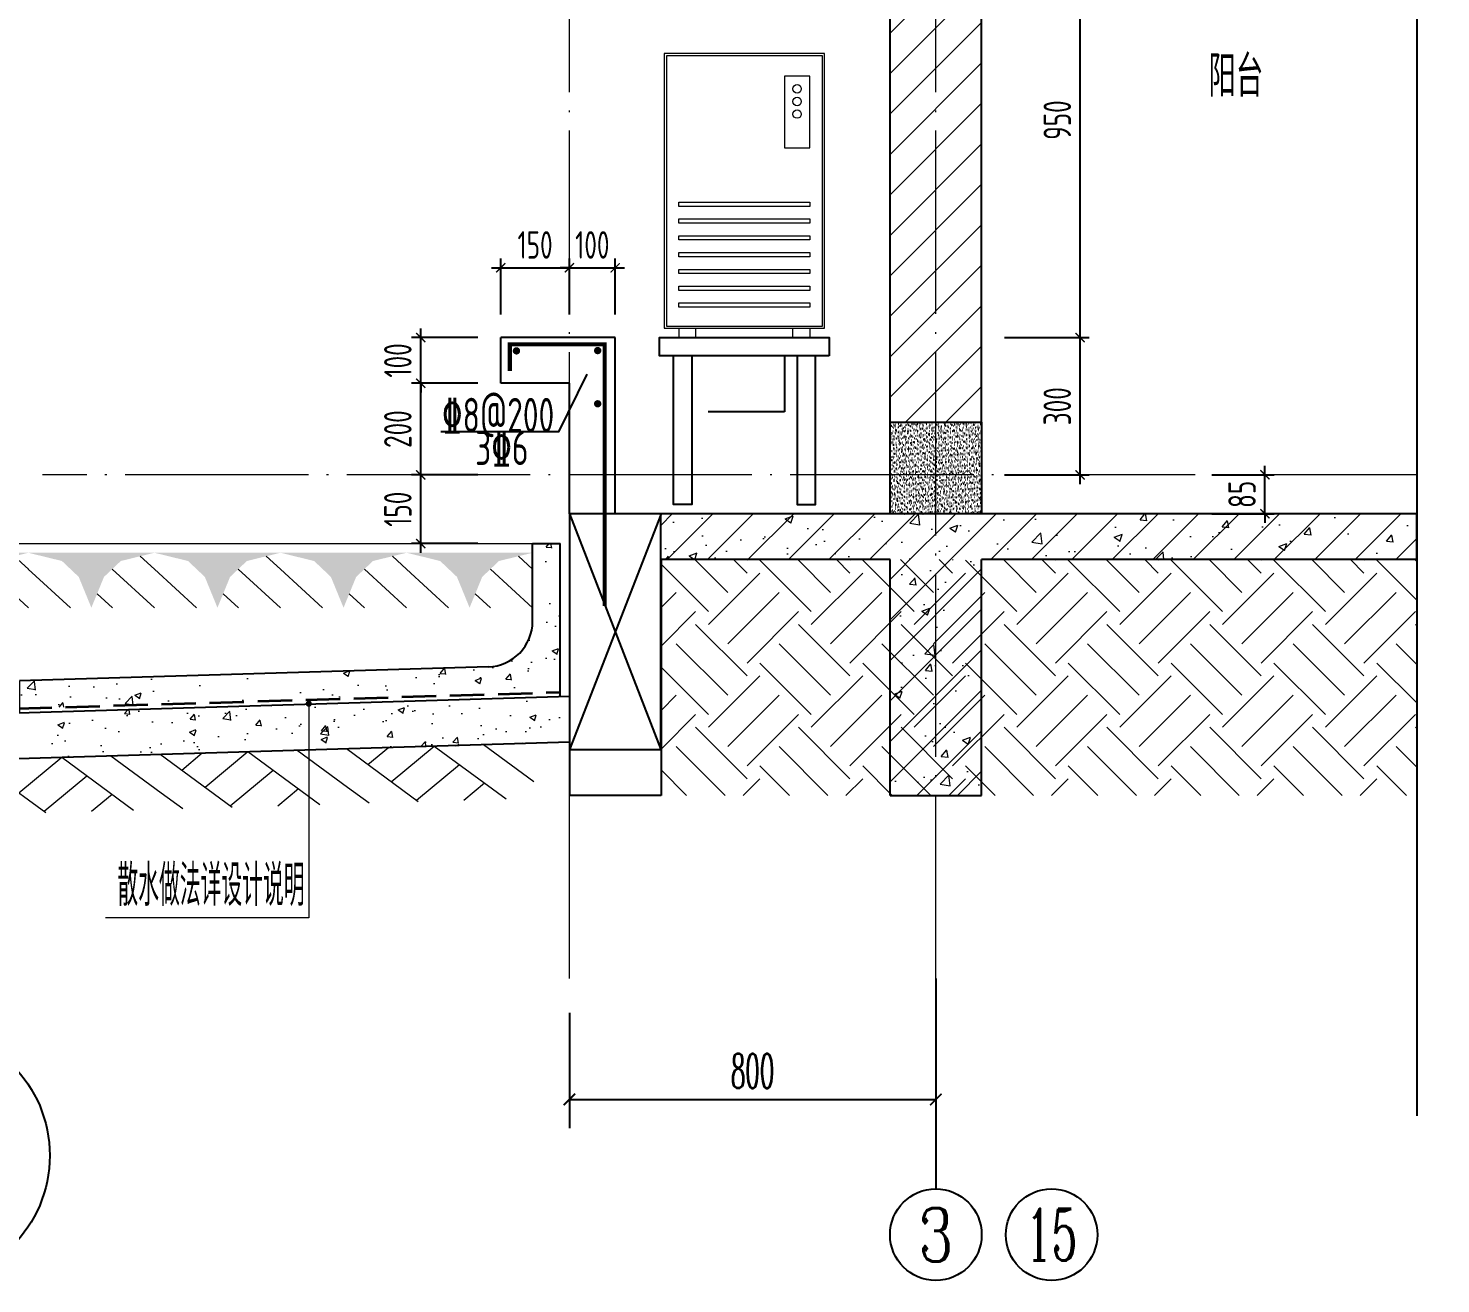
# Model space of a CAD drawing. Extents: x 826826 to 1642106, y -156213 to 399140.
# Drawn here: x 1545093 to 1548177, y 286000 to 288742 of the extents above; entities that cross this region are included whole.
import ezdxf
from ezdxf.enums import TextEntityAlignment as Align

# ---------------------------------------------------------------- set-up
doc = ezdxf.new("R2010")
doc.units = 0
doc.header["$LTSCALE"] = 1000
doc.linetypes.add('DASH', pattern=[0.35, 0.25, -0.1])
doc.linetypes.add('DOTE', pattern=[2.42, 2, -0.2, 0.02, -0.2])
doc.layers.get('0').update_dxf_attribs({"linetype": 'CONTINUOUS'})
doc.layers.get('DEFPOINTS').update_dxf_attribs({"linetype": 'CONTINUOUS'})
for name, color, linetype in [('AXIS', 3, 'CONTINUOUS'), ('AXIS_TEXT', 4, 'CONTINUOUS'), ('COLUMN', 4, 'CONTINUOUS'), ('DIM', 2, 'CONTINUOUS'), ('DIM_SYMB', 3, 'CONTINUOUS'), ('PUB_TEXT', 2, 'CONTINUOUS'), ('REIN', 6, 'CONTINUOUS'), ('S-大样-砼线', 7, 'CONTINUOUS'), ('S-引出线', 40, 'CONTINUOUS'), ('TEXT', 2, 'CONTINUOUS'), ('WALL', 5, 'CONTINUOUS'), ('空调外机', 8, 'CONTINUOUS'), ('立面-看线', 251, 'CONTINUOUS')]:
    doc.layers.add(name, color=color, linetype=linetype)
for name, color, linetype, lineweight in [('DOTE', 251, 'DOTE', 9), ('PUB_HATCH', 8, 'CONTINUOUS', 9), ('填充', 251, 'CONTINUOUS', 5), ('平面-排水沟', 86, 'CONTINUOUS', 15), ('平面-空调室外机', 143, 'CONTINUOUS', 9), ('立面-中轮廓线', 213, 'CONTINUOUS', 35), ('粉刷', 251, 'CONTINUOUS', 9)]:
    doc.layers.add(name, color=color, linetype=linetype, lineweight=lineweight)
doc.styles.add('_TCH_AXIS', font='COMPLEX', dxfattribs={"bigfont": 'GBCBIG'})
doc.styles.add('_TCH_DIM_T3', font='SIMPLEX.shx', dxfattribs={"width": 0.494118, "bigfont": 'GBCBIG.shx'})
doc.styles.add('COMPLEX', font='COMPLEX')
doc.styles.add('DIM_FONT_T3', font='SIMPLEX', dxfattribs={"width": 0.705882, "bigfont": 'GBCBIG'})
doc.styles.add('TSSD_DIMENSION', font='Tssdeng.shx', dxfattribs={"width": 0.7, "bigfont": 'tssdchn.shx'})
doc.styles.add('TSSD_REIN', font='tssdeng.shx', dxfattribs={"width": 0.7, "height": 300, "bigfont": 'tssdchn.shx'})
doc.dimstyles.new('_TCH_ARCH&&25', dxfattribs={"dimtxt": 74.375, "dimasz": 25, "dimexe": 62.5, "dimexo": 75, "dimgap": 25, "dimtad": 1, "dimdec": 0, "dimzin": 0, "dimdsep": 46, "dimtxsty": '_TCH_DIM_T3', "dimblk": 'ARCHTICK', "dimcen": 0.09, "dimclrt": 7, "dimazin": 0, "dimtfac": 1, "dimtdec": 0, "dimtix": 1, "dimtmove": 2, "dimatfit": 3, "dimldrblk": 'ARCHTICK', "dimfxl": 0, "dimtolj": 1, "dimtzin": 0, "dimarcsym": 0})
doc.dimstyles.new('TSSD_20_20', dxfattribs={"dimtxt": 60, "dimasz": 20, "dimexe": 20, "dimexo": 50, "dimgap": 20, "dimtad": 1, "dimdec": 0, "dimzin": 0, "dimdsep": 46, "dimtxsty": 'TSSD_DIMENSION', "dimblk": 'ARCHTICK', "dimblk1": 'ARCHTICK', "dimblk2": 'ARCHTICK', "dimcen": 0, "dimdle": 20, "dimclrt": 7, "dimadec": 0, "dimazin": 0, "dimtfac": 1, "dimtdec": 0, "dimtix": 1, "dimtmove": 2, "dimatfit": 3, "dimfxl": 0, "dimtolj": 1, "dimtzin": 0, "dimarcsym": 0})
pattern_1 = [(50, (28072.99, 249033.25), (143.452037, -12.550427), [15, -165]), (355, (28072.99, 249033.25), (-27.750267, 150.438427), [12, -132]), (100.4514, (28084.94, 249032.2), (115.701876, 137.88791), [12.74804, -140.22842]), (46.1842, (28072.99, 249073.25), (213.44821, -33.1038), [22.5, -247.5]), (96.6356, (28090.77, 249070.5), (186.93254, 194.82357), [19.12206, -210.3426]), (351.1842, (28072.99, 249073.25), (186.93239, 194.82372), [18, -198]), (21, (28092.99, 249063.25), (119.38141, -80.52378), [15, -165]), (326, (28092.99, 249063.25), (48.663066, 145.03001), [12, -132]), (71.4514, (28102.93, 249056.54), (168.044526, 64.5061), [12.74804, -140.22842]), (37.5, (28072.986, 249033.25), (2.431971, 66.578771), [0, -130.4, 0, -134, 0, -132.5]), (7.5, (28072.986, 249033.25), (52.613907, 78.882342), [0, -76.4, 0, -127.4, 0, -50.5]), (327.5, (28028.386, 249033.25), (106.764487, -4.510974), [0, -50, 0, -156, 0, -207]), (317.5, (28008.39, 249033.25), (116.637234, 20.020996), [0, -65, 0, -103.6, 0, -147])]
pattern_2 = [(45, (689015.794, 456209.414), (-44.194174, 44.194174), []), (50, (689015.8, 456209.41), (179.315046, -15.688034), [18.75, -206.25]), (355, (689015.8, 456209.41), (-34.687833, 188.048033), [15, -165]), (100.4514, (689030.74, 456208.1), (144.627345, 172.359886), [15.935047, -175.285528]), (46.1842, (689015.8, 456259.41), (266.81026, -41.379754), [28.125, -309.375]), (96.6356, (689038.03, 456255.97), (233.66568, 243.52947), [23.90257, -262.92825]), (351.1842, (689015.8, 456259.41), (233.66549, 243.52965), [22.5, -247.5]), (21, (689040.8, 456246.91), (149.226763, -100.654723), [18.75, -206.25]), (326, (689040.8, 456246.91), (60.828833, 181.28751), [15, -165]), (71.4514, (689053.23, 456238.53), (210.055657, 80.632624), [15.935047, -175.285528]), (37.5, (689015.794, 456209.414), (3.039964, 83.2234635), [0, -163, 0, -167.5, 0, -165.625]), (7.5, (689015.79, 456209.41), (65.767384, 98.602928), [0, -95.5, 0, -159.25, 0, -63.125]), (327.5, (688960.044, 456209.414), (133.455609, -5.638718), [0, -62.5, 0, -195, 0, -258.75]), (317.5, (688935.04, 456209.41), (145.796542, 25.026246), [0, -81.25, 0, -129.5, 0, -183.75])]

# ---------------------------------------------------------------- blocks, each defined once
blk = doc.blocks.new('$LinePat$素土夯实')
at = {"color": 0}
for p, q in [((0, -210), (210, 0)), ((120, -300), (420, 0)), ((420, 0), (607.5, -187.5)), ((495, -300), (795, 0)), ((615, 0), (705, -90)), ((315, -105), (502.5, -292.5)), ((210, -210), (300, -300)), ((705, -300), (795, -210))]:
    blk.add_line(p, q, dxfattribs=at)
blk = doc.blocks.new('$LinePat$自然土壤')
at = {"color": 0}
for p, q in [((0, -90), (71, -19)), ((0, -300), (210.7, -89.3)), ((420, -300), (630, -90)), ((210, -300), (286.4, -223.6))]:
    blk.add_line(p, q, dxfattribs=at)
for points in [[(0, 0), (630, 0), (168, -45), (462, -45)], [(168, -45), (462, -45), (252, -132), (378, -132)], [(252, -132), (378, -132), (315, -300)]]:
    blk.add_solid(points, dxfattribs=at)
blk = doc.blocks.new('sanshui')
at = {"layer": '粉刷'}
h = blk.add_hatch(dxfattribs=at)
h.set_pattern_fill('混凝土', color=256, scale=20)
h.set_pattern_definition(pattern_1)
edge = h.paths.add_edge_path()
edge.add_line((346317.8, 427329.6), (346257.8, 427329.6))
edge.add_line((346257.8, 427329.6), (346257.8, 427160.3))
edge.add_arc((346157.8, 427160.3), 100, 271.7184, 360, ccw=False)
edge.add_line((346160.8, 427060.3), (345137.8, 427029.6))
edge.add_line((345137.8, 427029.6), (345137.8, 426969.6))
edge.add_line((345137.8, 426969.6), (346317.8, 427005))
edge.add_line((346317.8, 427005), (346317.8, 427329.6))
h = blk.add_hatch(dxfattribs=at)
h.set_pattern_fill('混凝土', color=256, scale=20)
h.set_pattern_definition(pattern_1)
h.paths.add_polyline_path([(346337.8, 426895.6), (346337.8, 426995.6), (345037.8, 426956.6), (345037.8, 426856.6)])
at = {"layer": 'COLUMN'}
for p, q in [((346257.8, 427329.6), (346317.8, 427329.6)), ((346257.8, 427160.3), (346257.8, 427329.6)), ((346317.8, 426995), (346317.8, 427329.6)), ((346160.8, 427060.3), (345137.8, 427029.6)), ((345137.8, 426959.6), (345137.8, 427029.6)), ((346338.1, 426995.6), (345037.8, 426956.6)), ((345037.8, 426856.6), (345037.8, 426956.6)), ((346338.1, 426895.6), (345037.8, 426856.6))]:
    blk.add_line(p, q, dxfattribs=at)
blk.add_arc((346157.8, 427160.3), 100, 271.7184, 0, dxfattribs=at)
at = {"layer": '立面-中轮廓线', "linetype": 'DASH', "ltscale": 0.3}
blk.add_lwpolyline([(345027.8, 426856.6), (345027.8, 426966.3), (346317.8, 427005)], dxfattribs=at)
at = {"layer": '粉刷'}
blk.add_line((344881.5, 427329.6), (346257.8, 427329.6), dxfattribs=at)
at = {"layer": '粉刷', "yscale": 0.4, "zscale": 0.4}
for name, p, xscale, rotation in [('$LinePat$自然土壤', (345156.8, 427309.6), -0.4369306507241237, 359.9999999999903), ('$LinePat$自然土壤', (345432, 427309.6), -0.4369306507241237, 359.9999999999903), ('$LinePat$自然土壤', (345707.3, 427309.6), -0.4369306507241237, 359.9999999999903), ('$LinePat$自然土壤', (345982.6, 427309.6), -0.4369306507241237, 359.9999999999903), ('$LinePat$自然土壤', (346257.8, 427309.6), -0.4369306507241237, 359.9999999999903), ('$LinePat$素土夯实', (345444.5, 426868.8), -0.5117605352322558, 1.718358001643932), ('$LinePat$素土夯实', (345851.2, 426881), -0.5117605352322558, 1.718358001643932), ('$LinePat$素土夯实', (346257.8, 426893.2), -0.5117605352322558, 1.718358001643932)]:
    blk.add_blockref(name, p, dxfattribs=dict(at, xscale=xscale, rotation=rotation))
blk = doc.blocks.new('kongtiao')
for p, q in [((-338.7, 49), (-338.7, -550.8)), ((11, 49), (-338.7, 49)), ((-334.1, 44.4), (-334.1, -546.2)), ((6.4, 44.4), (-334.1, 44.4)), ((6.4, -546.2), (6.4, 44.4)), ((11, -550.8), (11, 49)), ((-76.2, -0.5), (-76.2, -156.5)), ((-21.1, -0.5), (-76.2, -0.5)), ((-21.1, -156.5), (-21.1, -0.5)), ((-76.2, -156.5), (-21.1, -156.5)), ((-338.7, -550.8), (11, -550.8)), ((-334.1, -546.2), (6.4, -546.2)), ((-306.6, -550.8), (-306.6, -571.2)), ((-269.8, -571.2), (-269.8, -550.8)), ((-57.9, -571.2), (-57.9, -550.8)), ((-21.1, -550.8), (-21.1, -571.2)), ((-306.6, -571.2), (-269.8, -571.2)), ((-21.1, -571.2), (-57.9, -571.2))]:
    blk.add_line(p, q)
for points in [[(-306.6, -275.4), (-21.1, -275.4), (-21.1, -284.6), (-306.6, -284.6)], [(-306.6, -312.1), (-21.1, -312.1), (-21.1, -321.3), (-306.6, -321.3)], [(-306.6, -348.8), (-21.1, -348.8), (-21.1, -358), (-306.6, -358)], [(-306.6, -385.6), (-21.1, -385.6), (-21.1, -394.7), (-306.6, -394.7)], [(-306.6, -422.3), (-21.1, -422.3), (-21.1, -431.5), (-306.6, -431.5)], [(-306.6, -459), (-21.1, -459), (-21.1, -468.2), (-306.6, -468.2)], [(-306.6, -495.7), (-21.1, -495.7), (-21.1, -504.9), (-306.6, -504.9)]]:
    blk.add_lwpolyline(points, close=True)
for centre in [(-48.7, -28), (-48.7, -55.6), (-48.7, -83.1)]:
    blk.add_circle(centre, 9.18)
blk = doc.blocks.new('_ArchTick')
at = {"color": 0, "linetype": 'ByBlock', "const_width": 0.15}
blk.add_lwpolyline([(-0.5, -0.5), (0.5, 0.5)], dxfattribs=at)
blk = doc.blocks.new('*D1344')
at = {"layer": 'DEFPOINTS', "color": 0}
for p in [(1547627.7, 287766.4), (1547793.6, 287766.4), (1547627.7, 287681.4)]:
    blk.add_point(p, dxfattribs=at)
at = {"layer": 'DIM', "color": 0, "lineweight": -2}
for p, q in [((1547793.6, 287766.4), (1547793.6, 287786.4)), ((1547677.7, 287766.4), (1547813.6, 287766.4)), ((1547793.6, 287681.4), (1547793.6, 287766.4)), ((1547677.7, 287681.4), (1547813.6, 287681.4)), ((1547793.6, 287681.4), (1547793.6, 287661.4))]:
    blk.add_line(p, q, dxfattribs=at)
at = {"layer": 'DIM', "color": 0, "lineweight": -2, "xscale": 20, "yscale": 20, "zscale": 20}
for p, rotation in [((1547793.6, 287766.4), 270), ((1547793.6, 287681.4), 90)]:
    blk.add_blockref('_ArchTick', p, dxfattribs=dict(at, rotation=rotation))
at = {"layer": 'DIM', "color": 7, "insert": (1547743.6, 287723.9), "char_height": 60, "attachment_point": 5, "rotation": 90, "style": 'TSSD_DIMENSION'}
blk.add_mtext('\\A1;85', dxfattribs=at)
blk = doc.blocks.new('*D1734')
at = {"layer": 'DEFPOINTS', "color": 0}
for p in [(1547175, 289016.4), (1547390.2, 289016.4), (1547175, 288066.4)]:
    blk.add_point(p, dxfattribs=at)
at = {"layer": 'DIM', "color": 0, "lineweight": -2}
for p, q in [((1547225, 289016.4), (1547410.2, 289016.4)), ((1547390.2, 288046.4), (1547390.2, 289036.4)), ((1547225, 288066.4), (1547410.2, 288066.4))]:
    blk.add_line(p, q, dxfattribs=at)
at = {"layer": 'DIM', "color": 0, "lineweight": -2, "xscale": 20, "yscale": 20, "zscale": 20}
for p, rotation in [((1547390.2, 289016.4), 90), ((1547390.2, 288066.4), 270)]:
    blk.add_blockref('_ArchTick', p, dxfattribs=dict(at, rotation=rotation))
at = {"layer": 'DIM', "color": 7, "insert": (1547340.2, 288541.4), "char_height": 60, "attachment_point": 5, "rotation": 90, "style": 'TSSD_DIMENSION'}
blk.add_mtext('\\A1;950', dxfattribs=at)
blk = doc.blocks.new('*D1735')
at = {"layer": 'DEFPOINTS', "color": 0}
for p in [(1547175, 288066.4), (1547390.2, 288066.4), (1547175, 287766.4)]:
    blk.add_point(p, dxfattribs=at)
at = {"layer": 'DIM', "color": 0, "lineweight": -2}
for p, q in [((1547390.2, 287746.4), (1547390.2, 288086.4)), ((1547225, 288066.4), (1547410.2, 288066.4)), ((1547225, 287766.4), (1547410.2, 287766.4))]:
    blk.add_line(p, q, dxfattribs=at)
at = {"layer": 'DIM', "color": 0, "lineweight": -2, "xscale": 20, "yscale": 20, "zscale": 20}
for p, rotation in [((1547390.2, 288066.4), 90), ((1547390.2, 287766.4), 270)]:
    blk.add_blockref('_ArchTick', p, dxfattribs=dict(at, rotation=rotation))
at = {"layer": 'DIM', "color": 7, "insert": (1547340.2, 287916.4), "char_height": 60, "attachment_point": 5, "rotation": 90, "style": 'TSSD_DIMENSION'}
blk.add_mtext('\\A1;300', dxfattribs=at)
blk = doc.blocks.new('*D1770')
at = {"layer": 'DEFPOINTS', "color": 0}
for p in [(1546275, 288218.7), (1546125, 288066.4), (1546275, 288066.4)]:
    blk.add_point(p, dxfattribs=at)
at = {"layer": 'DIM', "color": 0, "lineweight": -2}
for p, q in [((1546125, 288116.4), (1546125, 288238.7)), ((1546275, 288116.4), (1546275, 288238.7)), ((1546105, 288218.7), (1546295, 288218.7))]:
    blk.add_line(p, q, dxfattribs=at)
at = {"layer": 'DIM', "color": 0, "lineweight": -2, "xscale": 20, "yscale": 20, "zscale": 20, "rotation": 180}
blk.add_blockref('_ArchTick', (1546125, 288218.7), dxfattribs=at)
at = {"layer": 'DIM', "color": 0, "lineweight": -2, "xscale": 20, "yscale": 20, "zscale": 20}
blk.add_blockref('_ArchTick', (1546275, 288218.7), dxfattribs=at)
at = {"layer": 'DIM', "color": 7, "insert": (1546200, 288268.7), "char_height": 60, "attachment_point": 5, "style": 'TSSD_DIMENSION'}
blk.add_mtext('\\A1;150', dxfattribs=at)
blk = doc.blocks.new('*D1771')
at = {"layer": 'DEFPOINTS', "color": 0}
for p in [(1546375, 288218.7), (1546275, 288066.4), (1546375, 288066.4)]:
    blk.add_point(p, dxfattribs=at)
at = {"layer": 'DIM', "color": 0, "lineweight": -2}
for p, q in [((1546275, 288116.4), (1546275, 288238.7)), ((1546375, 288116.4), (1546375, 288238.7)), ((1546275, 288218.7), (1546255, 288218.7)), ((1546275, 288218.7), (1546375, 288218.7)), ((1546375, 288218.7), (1546395, 288218.7))]:
    blk.add_line(p, q, dxfattribs=at)
at = {"layer": 'DIM', "color": 0, "lineweight": -2, "xscale": 20, "yscale": 20, "zscale": 20}
blk.add_blockref('_ArchTick', (1546275, 288218.7), dxfattribs=at)
at = {"layer": 'DIM', "color": 0, "lineweight": -2, "xscale": 20, "yscale": 20, "zscale": 20, "rotation": 180}
blk.add_blockref('_ArchTick', (1546375, 288218.7), dxfattribs=at)
at = {"layer": 'DIM', "color": 7, "insert": (1546325, 288268.7), "char_height": 60, "attachment_point": 5, "style": 'TSSD_DIMENSION'}
blk.add_mtext('\\A1;100', dxfattribs=at)
blk = doc.blocks.new('*D1772')
at = {"layer": 'DEFPOINTS', "color": 0}
for p in [(1545950.4, 288066.4), (1546125, 288066.4), (1546125, 287966.4)]:
    blk.add_point(p, dxfattribs=at)
at = {"layer": 'DIM', "color": 0, "lineweight": -2}
for p, q in [((1545950.4, 288066.4), (1545950.4, 288086.4)), ((1546075, 288066.4), (1545930.4, 288066.4)), ((1545950.4, 287966.4), (1545950.4, 288066.4)), ((1546075, 287966.4), (1545930.4, 287966.4)), ((1545950.4, 287966.4), (1545950.4, 287946.4))]:
    blk.add_line(p, q, dxfattribs=at)
at = {"layer": 'DIM', "color": 0, "lineweight": -2, "xscale": 20, "yscale": 20, "zscale": 20}
for p, rotation in [((1545950.4, 288066.4), 270), ((1545950.4, 287966.4), 90)]:
    blk.add_blockref('_ArchTick', p, dxfattribs=dict(at, rotation=rotation))
at = {"layer": 'DIM', "color": 7, "insert": (1545900.4, 288016.4), "char_height": 60, "attachment_point": 5, "rotation": 90, "style": 'TSSD_DIMENSION'}
blk.add_mtext('\\A1;100', dxfattribs=at)
blk = doc.blocks.new('*D1773')
at = {"layer": 'DEFPOINTS', "color": 0}
for p in [(1545950.4, 287966.4), (1546125, 287966.4), (1546125, 287766.4)]:
    blk.add_point(p, dxfattribs=at)
at = {"layer": 'DIM', "color": 0, "lineweight": -2}
for p, q in [((1546075, 287966.4), (1545930.4, 287966.4)), ((1545950.4, 287746.4), (1545950.4, 287986.4)), ((1546075, 287766.4), (1545930.4, 287766.4))]:
    blk.add_line(p, q, dxfattribs=at)
at = {"layer": 'DIM', "color": 0, "lineweight": -2, "xscale": 20, "yscale": 20, "zscale": 20}
for p, rotation in [((1545950.4, 287966.4), 90), ((1545950.4, 287766.4), 270)]:
    blk.add_blockref('_ArchTick', p, dxfattribs=dict(at, rotation=rotation))
at = {"layer": 'DIM', "color": 7, "insert": (1545900.4, 287866.4), "char_height": 60, "attachment_point": 5, "rotation": 90, "style": 'TSSD_DIMENSION'}
blk.add_mtext('\\A1;200', dxfattribs=at)
blk = doc.blocks.new('*D1774')
at = {"layer": 'DEFPOINTS', "color": 0}
for p in [(1545950.4, 287766.4), (1546125, 287766.4), (1546125, 287616.4)]:
    blk.add_point(p, dxfattribs=at)
at = {"layer": 'DIM', "color": 0, "lineweight": -2}
for p, q in [((1545950.4, 287596.4), (1545950.4, 287786.4)), ((1546075, 287766.4), (1545930.4, 287766.4)), ((1546075, 287616.4), (1545930.4, 287616.4))]:
    blk.add_line(p, q, dxfattribs=at)
at = {"layer": 'DIM', "color": 0, "lineweight": -2, "xscale": 20, "yscale": 20, "zscale": 20}
for p, rotation in [((1545950.4, 287766.4), 90), ((1545950.4, 287616.4), 270)]:
    blk.add_blockref('_ArchTick', p, dxfattribs=dict(at, rotation=rotation))
at = {"layer": 'DIM', "color": 7, "insert": (1545900.4, 287691.4), "char_height": 60, "attachment_point": 5, "rotation": 90, "style": 'TSSD_DIMENSION'}
blk.add_mtext('\\A1;150', dxfattribs=at)
blk = doc.blocks.new('*D1794')
at = {"layer": 'AXIS', "color": 0, "lineweight": -2}
for p, q in [((1546275, 286591.4), (1546275, 286339.8)), ((1547075, 286591.4), (1547075, 286339.8)), ((1546275, 286402.3), (1547075, 286402.3))]:
    blk.add_line(p, q, dxfattribs=at)
at = {"layer": 'DEFPOINTS', "color": 0}
for p in [(1546275, 286666.4), (1547075, 286666.4), (1547075, 286402.3)]:
    blk.add_point(p, dxfattribs=at)
at = {"layer": 'AXIS', "color": 0, "lineweight": -2, "xscale": 25, "yscale": 25, "zscale": 25, "rotation": 180}
blk.add_blockref('_ArchTick', (1546275, 286402.3), dxfattribs=at)
at = {"layer": 'AXIS', "color": 0, "lineweight": -2, "xscale": 25, "yscale": 25, "zscale": 25}
blk.add_blockref('_ArchTick', (1547075, 286402.3), dxfattribs=at)
at = {"layer": 'AXIS', "color": 7, "insert": (1546675, 286464.5), "char_height": 74.38, "attachment_point": 5, "style": '_TCH_DIM_T3'}
blk.add_mtext('\\A1;800', dxfattribs=at)
blk = doc.blocks.new('_AXISO')
blk.add_circle((0, 0), 0.5)
at = {"layer": 'AXIS_TEXT', "style": 'COMPLEX', "width": 1.041667}
blk.add_attdef('A', text='', height=0.56, dxfattribs=at).set_placement((-0.25, -0.28), (0.25, -0.28), align=Align.FIT)
blk = doc.blocks.new('A$C5D8418BC')
at = {"layer": 'REIN'}
blk.add_lwpolyline([(150.9, 827.1, 9, 9, 0), (150.9, 885.3, 9, 9, 0), (357.8, 885.3, 9, 9, 0), (357.8, 313.8, 9, 9, 0)], format="xyseb", dxfattribs=at)
at = {"layer": 'REIN', "const_width": 8}
for points in [[(161.2, 870.9, 1), (169.2, 870.9, 1)], [(338.6, 871.5, 1), (346.6, 871.5, 1)], [(338.6, 755.3, 1), (346.6, 755.3, 1)]]:
    blk.add_lwpolyline(points, format="xyb", close=True, dxfattribs=at)
at = {"layer": 'S-大样-砼线'}
for p, q in [((280.8, 515), (480.8, 0)), ((480.9, 515), (280.9, 0))]:
    blk.add_line(p, q, dxfattribs=at)
blk.add_lwpolyline([(480.8, 515), (280.8, 515), (280.8, 0), (480.8, 0)], close=True, dxfattribs=at)
at = {"layer": 'S-引出线'}
blk.add_lwpolyline([(318.6, 820.3), (257, 693.9), (0, 693.9)], dxfattribs=at)
at = {"layer": 'TEXT', "style": 'TSSD_REIN', "width": 0.7}
for s, p in [('%%1328@200', (2.7, 693.2)), ('3%%1326', (75, 621.6))]:
    blk.add_text(s, height=75, rotation=0, dxfattribs=at).set_placement(p)

msp = doc.modelspace()

# ---------------------------------------------------------------- hatches: boundary and pattern name
at = {"layer": 'PUB_HATCH'}
h = msp.add_hatch(dxfattribs=at)
h.set_pattern_fill('普通砖', color=256, scale=25, style=0)
h.set_pattern_definition([(45, (689015.794, 456254.29), (-44.1941915, 44.1941915), [])])
h.paths.add_polyline_path([(1547174.99, 287881.38), (1547174.99, 289016.38), (1546974.99, 289016.38), (1546974.99, 287881.38)])
h = msp.add_hatch(dxfattribs=at)
h.set_pattern_fill('钢筋混凝土', color=256, scale=25, style=0)
h.set_pattern_definition(pattern_2)
h.paths.add_polyline_path([(1547074.99, 287614.72), (1547074.99, 287681.38), (1546474.99, 287681.38), (1546474.99, 287648.05), (1546474.99, 287581.38), (1546974.99, 287581.38)])
h = msp.add_hatch(dxfattribs=at)
h.set_pattern_fill('钢筋混凝土', color=256, scale=25, style=0)
h.set_pattern_definition(pattern_2)
h.paths.add_polyline_path([(1548124.99, 287681.38), (1547074.99, 287681.38), (1547074.99, 287614.72), (1547174.99, 287581.38), (1548124.99, 287581.38)])
h = msp.add_hatch(dxfattribs=at)
h.set_pattern_fill('钢筋混凝土', color=256, scale=25, style=0)
h.set_pattern_definition(pattern_2)
h.paths.add_polyline_path([(1547174.99, 287066.38), (1547174.99, 287581.38), (1547074.99, 287614.72), (1546974.99, 287581.38), (1546974.99, 287066.38)])
at = {"layer": '填充'}
h = msp.add_hatch(dxfattribs=at)
h.set_pattern_fill('EARTH', color=250, scale=50, angle=45, style=0)
h.set_pattern_definition([(45, (680965.92, 413752.46), (0, 224.506403), [158.75, -158.75]), (45, (680923.82, 413794.56), (0, 224.506403), [158.75, -158.75]), (45, (680881.73, 413836.65), (0, 224.506403), [158.75, -158.75]), (135, (680881.73, 413864.72), (-224.506403, 0), [158.75, -158.75]), (135, (680923.82, 413906.81), (-224.506403, 0), [158.75, -158.75]), (135, (680965.92, 413948.9), (-224.506403, 0), [158.75, -158.75])])
h.paths.add_polyline_path([(1546474.99, 287066.4), (1548124.99, 287066.36), (1548124.99, 287581.37), (1546474.99, 287581.39)])
at = {"layer": '立面-看线'}
h = msp.add_hatch(dxfattribs=at)
h.set_pattern_fill('碎沙', color=256, scale=4)
h.set_pattern_definition([(37.5, (745921.752, -97680.57), (-0.32000626, 9.78826475), [0, -7.7216, 0, -8.636, 0, -8.255]), (7.5, (745921.752, -97680.57), (8.99046566, 14.33650201), [0, -4.1656, 0, -6.9596, 0, -2.667]), (327.5, (745915.503, -97680.57), (15.819847405, 0.02874369), [0, -2.54, 0, -9.144, 0, -11.938]), (317.5, (745915.503, -97680.57), (15.27112905, 4.45858647), [0, -1.27, 0, -5.9944, 0, -6.858])])
h.paths.add_polyline_path([(1546974.99, 287681.38), (1547174.99, 287681.38), (1547174.99, 287881.38), (1546974.99, 287881.38)])

# ---------------------------------------------------------------- linework, layer by layer
at = {"layer": 'AXIS'}
msp.add_line((1547074.99, 286666.38), (1547074.99, 286206.99), dxfattribs=at)
at = {"layer": 'AXIS', "color": 6}
msp.add_circle((1544860.38, 286279.8), 280, dxfattribs=at)
at = {"layer": 'AXIS'}
msp.add_circle((1547327.8, 286106.99), 100, dxfattribs=at)
at = {"layer": 'DIM'}
for p, q in [((1546744.66, 288026.38), (1546744.66, 287903.93)), ((1546744.66, 287903.93), (1546578.12, 287903.93))]:
    msp.add_line(p, q, dxfattribs=at)
at = {"layer": 'DIM_SYMB'}
msp.add_lwpolyline([(1548124.99, 305686.38), (1548124.99, 296054.51), (1548177.49, 296035.4), (1548072.49, 296016.88), (1548124.99, 295998.26), (1548124.99, 286366.38)], dxfattribs=at)
at = {"layer": 'DOTE', "color": 1, "linetype": 'DOTE', "ltscale": 0.2}
for p, q in [((1546274.99, 286666.38), (1546274.99, 306266.39)), ((1547074.99, 286666.38), (1547074.99, 306266.39)), ((1548124.99, 287766.39), (1545124.8, 287766.39))]:
    msp.add_line(p, q, dxfattribs=at)
at = {"layer": 'WALL'}
for p, q in [((1546974.99, 287881.38), (1546974.99, 289016.38)), ((1547174.99, 287881.38), (1547174.99, 289016.38)), ((1546374.99, 288066.39), (1546124.99, 288066.39)), ((1546124.99, 287966.39), (1546124.99, 288066.39)), ((1546374.99, 287681.38), (1546374.99, 288066.39)), ((1546274.99, 287966.39), (1546124.99, 287966.39)), ((1546274.99, 287681.38), (1546274.99, 287966.39)), ((1546974.99, 287881.38), (1547174.99, 287881.38)), ((1546274.99, 287681.38), (1546274.99, 287066.38)), ((1547074.99, 287681.38), (1546374.99, 287681.38)), ((1548124.99, 287681.38), (1547074.99, 287681.38)), ((1548124.99, 287581.38), (1548124.99, 287681.38)), ((1546474.99, 287581.38), (1546474.99, 287066.38)), ((1546974.99, 287581.38), (1546474.99, 287581.38)), ((1546974.99, 287066.38), (1546974.99, 287581.38)), ((1547174.99, 287066.38), (1547174.99, 287581.38)), ((1548124.99, 287581.38), (1547174.99, 287581.38)), ((1546474.99, 287066.38), (1546274.99, 287066.38)), ((1546974.99, 287066.38), (1547174.99, 287066.38))]:
    msp.add_line(p, q, dxfattribs=at)
msp.add_lwpolyline([(1546974.99, 287881.38), (1547174.99, 287881.38), (1547174.99, 287681.38), (1546974.99, 287681.38)], close=True, dxfattribs=at)
at = {"layer": '平面-排水沟'}
for p, q in [((1545705.98, 287266.79), (1545705.98, 286798.95)), ((1545705.98, 286798.95), (1545261.84, 286798.95))]:
    msp.add_line(p, q, dxfattribs=at)
at = {"layer": '平面-排水沟', "const_width": 6.67}
msp.add_lwpolyline([(1545705.98, 287270.12, 1), (1545705.98, 287263.46, 1)], format="xyb", close=True, dxfattribs=at)
at = {"layer": '空调外机', "linetype": 'Continuous'}
msp.add_lwpolyline([(1546842, 288026.38), (1546472, 288026.38), (1546472, 288066.38), (1546842, 288066.38)], close=True, dxfattribs=at)
for points in [[(1546542, 288026.38), (1546542, 287701.38), (1546502, 287701.38), (1546502, 288026.38)], [(1546772, 288026.38), (1546772, 287701.38), (1546812, 287701.38), (1546812, 288026.38)]]:
    msp.add_lwpolyline(points, dxfattribs=at)

# ---------------------------------------------------------------- block references
msp.add_blockref('sanshui', (1199936.87, -139713.25))
at = {"layer": 'AXIS'}
ref = msp.add_blockref('_AXISO', (1547074.99, 286106.99), dxfattribs=dict(at, xscale=200, yscale=200, zscale=200))
ref.add_attrib('A', '3', dxfattribs={"layer": 'AXIS_TEXT', "height": 116.49, "style": '_TCH_AXIS'}).set_placement((1547036.16, 286048.74), (1547113.82, 286048.74), align=Align.FIT)
at = {"layer": 'TEXT'}
msp.add_blockref('A$C5D8418BC', (1545994.14, 287166.39), dxfattribs=at)
at = {"layer": '平面-空调室外机'}
msp.add_blockref('kongtiao', (1546820.84, 288637.54), dxfattribs=at)

# ---------------------------------------------------------------- texts
at = {"layer": 'AXIS_TEXT', "style": '_TCH_AXIS', "width": 0.724138}
msp.add_text('15', height=113.137, dxfattribs=at).set_placement((1547271.23, 286050.42), (1547384.36, 286050.42), align=Align.FIT)
at = {"layer": 'PUB_TEXT'}
for s, height, style, width, p in [('阳台', 90, 'TSSD_REIN', 0.7, (1547670.32, 288592.01)), ('散水做法详设计说明', 89.362, 'DIM_FONT_T3', 0.705882, (1545288.09, 286825.2))]:
    msp.add_text(s, height=height, dxfattribs=dict(at, style=style, width=width)).set_placement(p)

# ---------------------------------------------------------------- dimensions: what is measured, and where the dimension line sits
at = {"layer": 'AXIS'}
dim = msp.add_aligned_dim(p1=(1546274.99, 286666.38), p2=(1547074.99, 286666.38), distance=-264.03, dimstyle='_TCH_ARCH&&25', dxfattribs=at)
dim.commit()
dim.dimension.update_dxf_attribs({"geometry": '*D1794', "text_midpoint": (1546674.99, 286464.53)})
at = {"layer": 'DIM'}
for p1, p2, distance, picture, middle in [((1547174.99, 288066.38), (1547174.99, 289016.38), -215.2, '*D1734', (1547340.2, 288541.38)), ((1546124.99, 288066.39), (1546274.99, 288066.39), 152.32, '*D1770', (1546199.99, 288268.72)), ((1546274.99, 288066.39), (1546374.99, 288066.39), 152.32, '*D1771', (1546324.99, 288268.72)), ((1546124.99, 287966.37), (1546124.99, 288066.37), 174.61, '*D1772', (1545900.38, 288016.37)), ((1547174.99, 287766.38), (1547174.99, 288066.38), -215.2, '*D1735', (1547340.2, 287916.38)), ((1546124.99, 287766.38), (1546124.99, 287966.37), 174.61, '*D1773', (1545900.38, 287866.38)), ((1546124.99, 287616.38), (1546124.99, 287766.38), 174.61, '*D1774', (1545900.38, 287691.38)), ((1547627.67, 287681.38), (1547627.67, 287766.38), -165.96, '*D1344', (1547743.63, 287723.88))]:
    dim = msp.add_aligned_dim(p1=p1, p2=p2, distance=distance, dimstyle='TSSD_20_20', dxfattribs=at)
    dim.commit()
    dim.dimension.update_dxf_attribs({"geometry": picture, "text_midpoint": middle})

doc.saveas('drawing.dxf')
